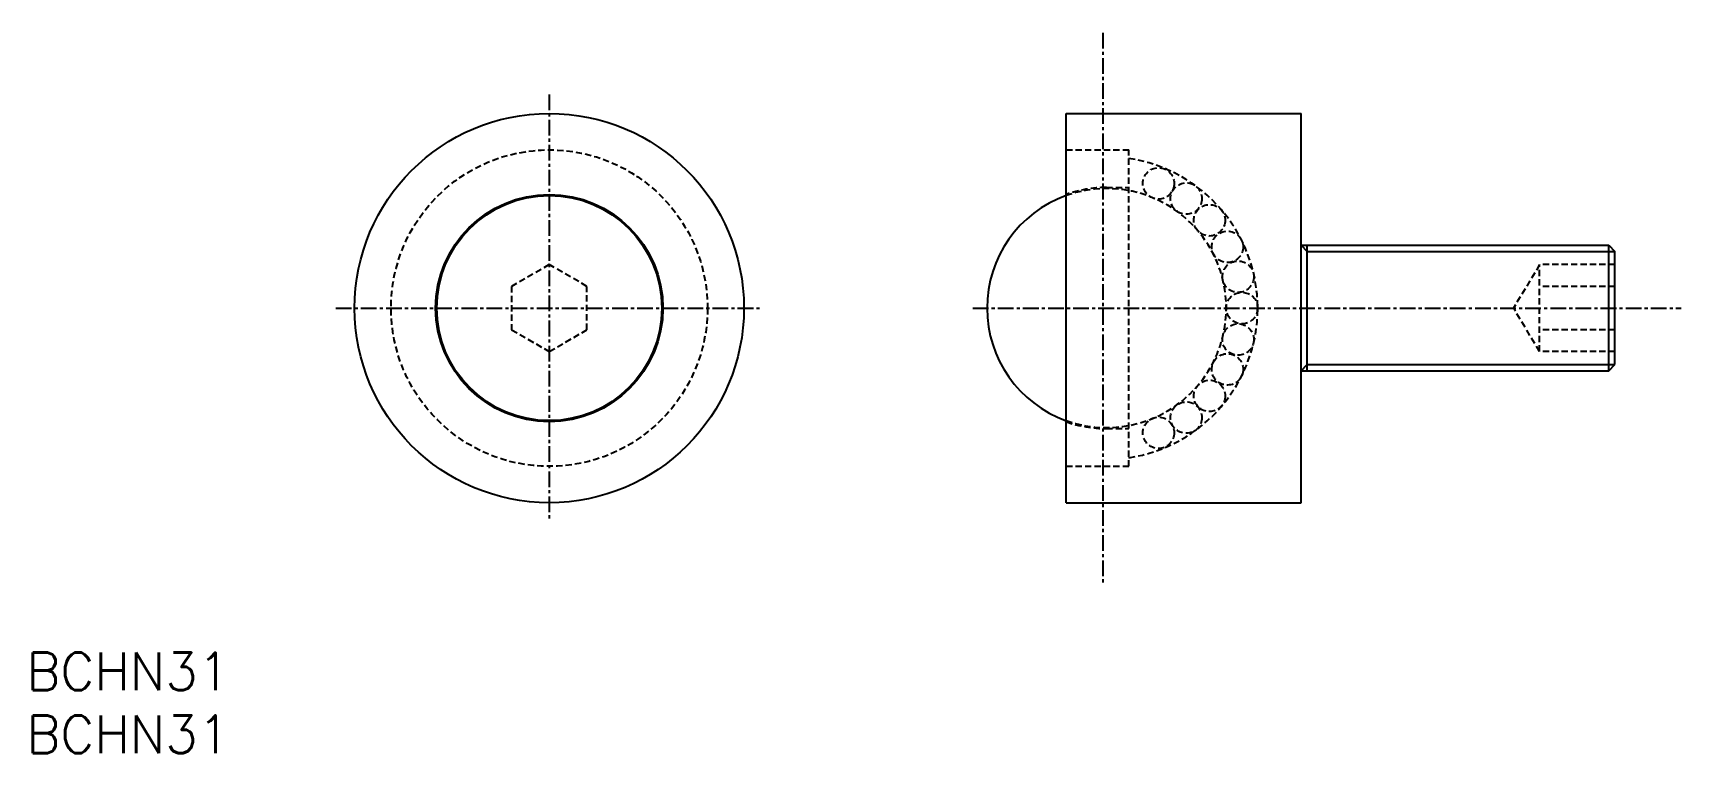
# Model space of a CAD drawing. Extents: x 48 to 179, y 35 to 92.
import ezdxf
from ezdxf.enums import TextEntityAlignment as Align

# ---------------------------------------------------------------- set-up
doc = ezdxf.new("R2010")
doc.units = 0
doc.linetypes.add('CENTER', pattern=[2, 1.25, -0.25, 0.25, -0.25])
doc.linetypes.add('DASHED', pattern=[0.75, 0.5, -0.25])
doc.layers.get('0').update_dxf_attribs({"linetype": 'CONTINUOUS'})
doc.layers.add('CENTER', color=1, linetype='CENTER')
doc.styles.get("Standard").update_dxf_attribs({"font": 'txt.shx', "bigfont": 'extfont.shx'})

msp = doc.modelspace()

# ---------------------------------------------------------------- linework, layer by layer
at = {"color": 7, "linetype": 'CONTINUOUS'}
for p, q in [((129.95, 54.75), (129.95, 85.75)), ((129.95, 85.75), (148.65, 85.75)), ((148.65, 54.75), (148.65, 85.75)), ((148.65, 75.25), (173.15, 75.25)), ((173.15, 75.25), (173.65, 74.75)), ((173.65, 65.75), (173.65, 74.75)), ((173.15, 65.25), (173.65, 65.75)), ((148.65, 65.25), (173.15, 65.25)), ((129.95, 54.75), (148.65, 54.75))]:
    msp.add_line(p, q, dxfattribs=at)
at = {"color": 3, "linetype": 'DASHED'}
for p, q in [((129.95, 82.85), (134.95, 82.85)), ((134.95, 57.65), (134.95, 82.85)), ((133.15, 79.85), (134.95, 79.85)), ((167.65, 73.71), (165.57, 70.25)), ((173.65, 73.71), (167.65, 73.71)), ((167.65, 66.79), (167.65, 73.71)), ((173.65, 71.98), (167.65, 71.98)), ((167.65, 66.79), (165.57, 70.25)), ((173.65, 68.52), (167.65, 68.52)), ((173.65, 66.79), (167.65, 66.79)), ((133.15, 60.65), (134.95, 60.65)), ((129.95, 57.65), (134.95, 57.65))]:
    msp.add_line(p, q, dxfattribs=at)
at = {"color": 3, "linetype": 'CONTINUOUS'}
for p, q in [((148.65, 75.25), (149.15, 74.75)), ((149.15, 65.25), (149.15, 75.25)), ((173.15, 65.25), (173.15, 75.25)), ((149.15, 74.75), (173.65, 74.75)), ((148.65, 65.25), (149.15, 65.75)), ((149.15, 65.75), (173.65, 65.75))]:
    msp.add_line(p, q, dxfattribs=at)
at = {"color": 3, "linetype": 'DASHED'}
msp.add_lwpolyline([(85.79, 68.52), (88.79, 66.79), (91.79, 68.52), (91.79, 71.98), (88.79, 73.71), (85.79, 71.98)], close=True, dxfattribs=at)
at = {"color": 7, "linetype": 'CONTINUOUS'}
for radius in [15.5, 9.05, 8.96]:
    msp.add_circle((88.79, 70.25), radius, dxfattribs=at)
at = {"color": 3, "linetype": 'DASHED'}
for centre, radius in [((88.79, 70.25), 12.6), ((137.3, 80.18), 1.25), ((139.51, 78.97), 1.25), ((141.36, 77.24), 1.25), ((142.79, 75.13), 1.25), ((143.64, 72.75), 1.25), ((143.95, 70.25), 1.25), ((143.64, 67.75), 1.25), ((142.79, 65.37), 1.25), ((141.36, 63.26), 1.25), ((139.51, 61.53), 1.25), ((137.3, 60.32), 1.25)]:
    msp.add_circle(centre, radius, dxfattribs=at)
for centre, radius, start, end in [((133.15, 70.25), 12.05, 278.5909, 81.4091), ((133.15, 70.25), 9.6, 90, 109.4712), ((133.18, 70.25), 9.52, 250.2095, 109.7905), ((133.15, 70.25), 9.6, 250.5288, 270)]:
    msp.add_arc(centre, radius, start, end, dxfattribs=at)
at = {"color": 7, "linetype": 'CONTINUOUS'}
msp.add_arc((133.18, 70.25), 9.53, 109.7905, 250.2095, dxfattribs=at)
at = {"layer": 'CENTER', "color": 1, "linetype": 'CENTER'}
for p, q in [((132.88, 92.16), (132.88, 48.34)), ((88.79, 87.25), (88.79, 53.25)), ((71.79, 70.25), (105.79, 70.25)), ((122.51, 70.25), (178.91, 70.25))]:
    msp.add_line(p, q, dxfattribs=at)

# ---------------------------------------------------------------- texts
at = {"color": 7, "linetype": 'CONTINUOUS'}
for p in [(47.16, 41.32), (47.16, 36.32)]:
    msp.add_text('BCHN31', height=3, dxfattribs=at).set_placement(p, align=Align.MIDDLE_LEFT)

doc.saveas('drawing.dxf')
